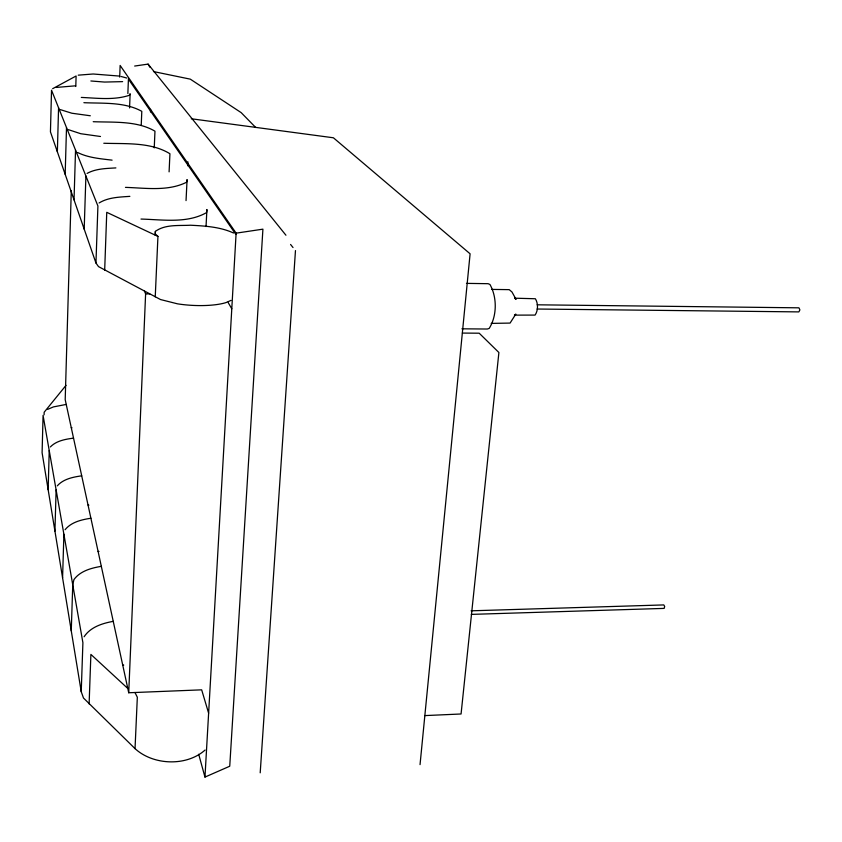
<?xml version="1.0" encoding="UTF-8"?>
<svg xmlns="http://www.w3.org/2000/svg" width="842" height="842" viewBox="0 0 842 842"><rect width="100%" height="100%" fill="white"/><g stroke="black" fill="none" stroke-linecap="round" stroke-linejoin="round"><path stroke-width="1.26" d="M44.1 414.801L44.173 412.233L66.044 385.32M48.152 489.697L49.225 450.502M57.361 151.813L58.572 107.765M54.93 531.102L56.119 489.844M65.171 174.283L66.507 127.584M71.275 190.86L65.202 399.666L128.721 692.756L201.67 689.84L208.627 713.195M75.791 86.505L76.106 75.99L52.646 88.694M62.582 577.801L63.897 534.249M74.033 199.828L75.538 150.129M71.265 630.868L72.749 584.769L73.949 579.58C80.243 570.971 91.294 568.024 101.324 566.34M84.189 229.108L85.905 175.999M81.232 691.703L82.905 642.741L43.068 415.401L42.1 452.733L81.232 691.703L83.484 698.018L135.036 748.622C153.118 765.325 186.45 766.694 205.08 750.033M95.956 263.009L97.914 205.995L51.53 90.21L50.446 131.878L95.956 263.009L98.503 266.598L160.538 299.552L177.525 303.836A40.742 10.704 3 0 0 225.972 302.604L227.74 301.825L231.782 308.793M89.115 703.901L90.883 654.402L127.784 688.44M104.682 270.082L106.755 212.321L157.938 236.413L155.244 296.816M119.711 77.096L120.132 65.444L236.118 233.16L204.964 777.082L229.74 766.231L262.915 229.161L236.118 233.16M127.868 93.515L128.426 79.116L235.865 234.423M129.573 107.923L130.131 93.725L129.458 95.251C114.08 100.43 97.219 98.104 81.306 97.43M141.224 125.447L141.803 111.333C124.648 101.766 103.061 103.566 83.884 102.692M150.476 111.986L150.581 109.365M128.721 692.756L145.613 293.869L144.435 291.1M154.244 147.887L154.97 131.184C136.846 120.574 113.659 122.522 93.22 121.701M155.212 235.286L155.381 231.382C165.285 224.151 178.851 225.867 190.471 225.224C205.016 225.961 220.109 226.845 233.529 233.002M135.036 748.622L137.33 697.239L134.962 692.503M169.095 171.863L169.937 153.749C150.718 141.909 125.69 144.003 103.798 143.256M186.04 200.596L187.082 179.599L186.629 182.209C168.021 191.576 145.592 187.998 125.458 187.377M187.692 165.748L187.882 161.811M155.381 231.382L155.254 233.855L157.938 236.413M206.027 226.551L206.921 209.521L206.595 212.584C187.092 223.688 162.559 219.636 141.003 219.057M260.199 772.819L295.468 250.59M420.042 764.62L470.099 253.81L333.4 137.783L191.281 118.764M84.116 636.752C90.483 627.058 102.366 623.312 113.249 621.354M515.125 314.887L515.82 314.087L510.073 323.086L491.17 323.391M65.076 529.723C71.286 522.04 81.579 519.693 90.904 518.24M57.267 485.855C63.371 478.972 72.991 477.077 81.706 475.825M50.352 446.955C56.33 440.766 65.35 439.229 73.538 438.135M99.103 202.975C108.218 197.312 119.459 197.112 129.868 196.354M87.084 173.42C95.799 168.589 106.176 168.505 115.891 167.905M228.298 301.583L231.055 300.373M47.71 409.338L53.425 406.907L66.234 404.423M78.253 75.159L93.167 74.001L118.911 76.033M56.34 87.431L75.601 85.81M134.667 66.044L148.097 64.108L285.933 235.223M122.627 81.632L104.576 82.063L90.883 80.979M424.884 715.595L461.069 713.984L498.896 352.514L479.193 333.2L462.374 333.074M471.099 610.818L663.833 604.924L664.685 606.535L664.138 608.398L471.32 614.386M461.9 328.812L487.329 329.022L489.191 328.412C497.075 315.918 497.19 297.31 489.949 284.48L488.107 283.691L466.479 283.375M514.399 315.129L535.08 315.087C538.217 310.54 538.27 303.446 535.375 298.752L514.694 298.194L516.072 299.384L511.968 291.985L509.221 289.648L491.749 289.406M537.143 304.804L798.953 307.825L799.9 309.898L798.858 311.898L537.08 309.025M145.613 293.869L149.76 293.921M90.304 115.764L71.854 113.228L60.298 109.618M100.482 136.499L80.779 133.72L68.391 129.668M112.091 160.148C100.44 158.738 88.284 157.801 77.611 152.507M71.275 427.694L72.023 427.81M88.042 505.053L88.884 505.189M98.072 551.352L98.977 551.489M122.69 664.927L123.732 665.106M153.455 71.559L190.292 79.148L241.17 112.628L255.715 127.5M121.059 76.475L126.826 78.053M290.564 244.454L293.016 247.527M148.097 64.108L149.844 67.192M198.701 754.274L204.964 777.082"/></g></svg>
